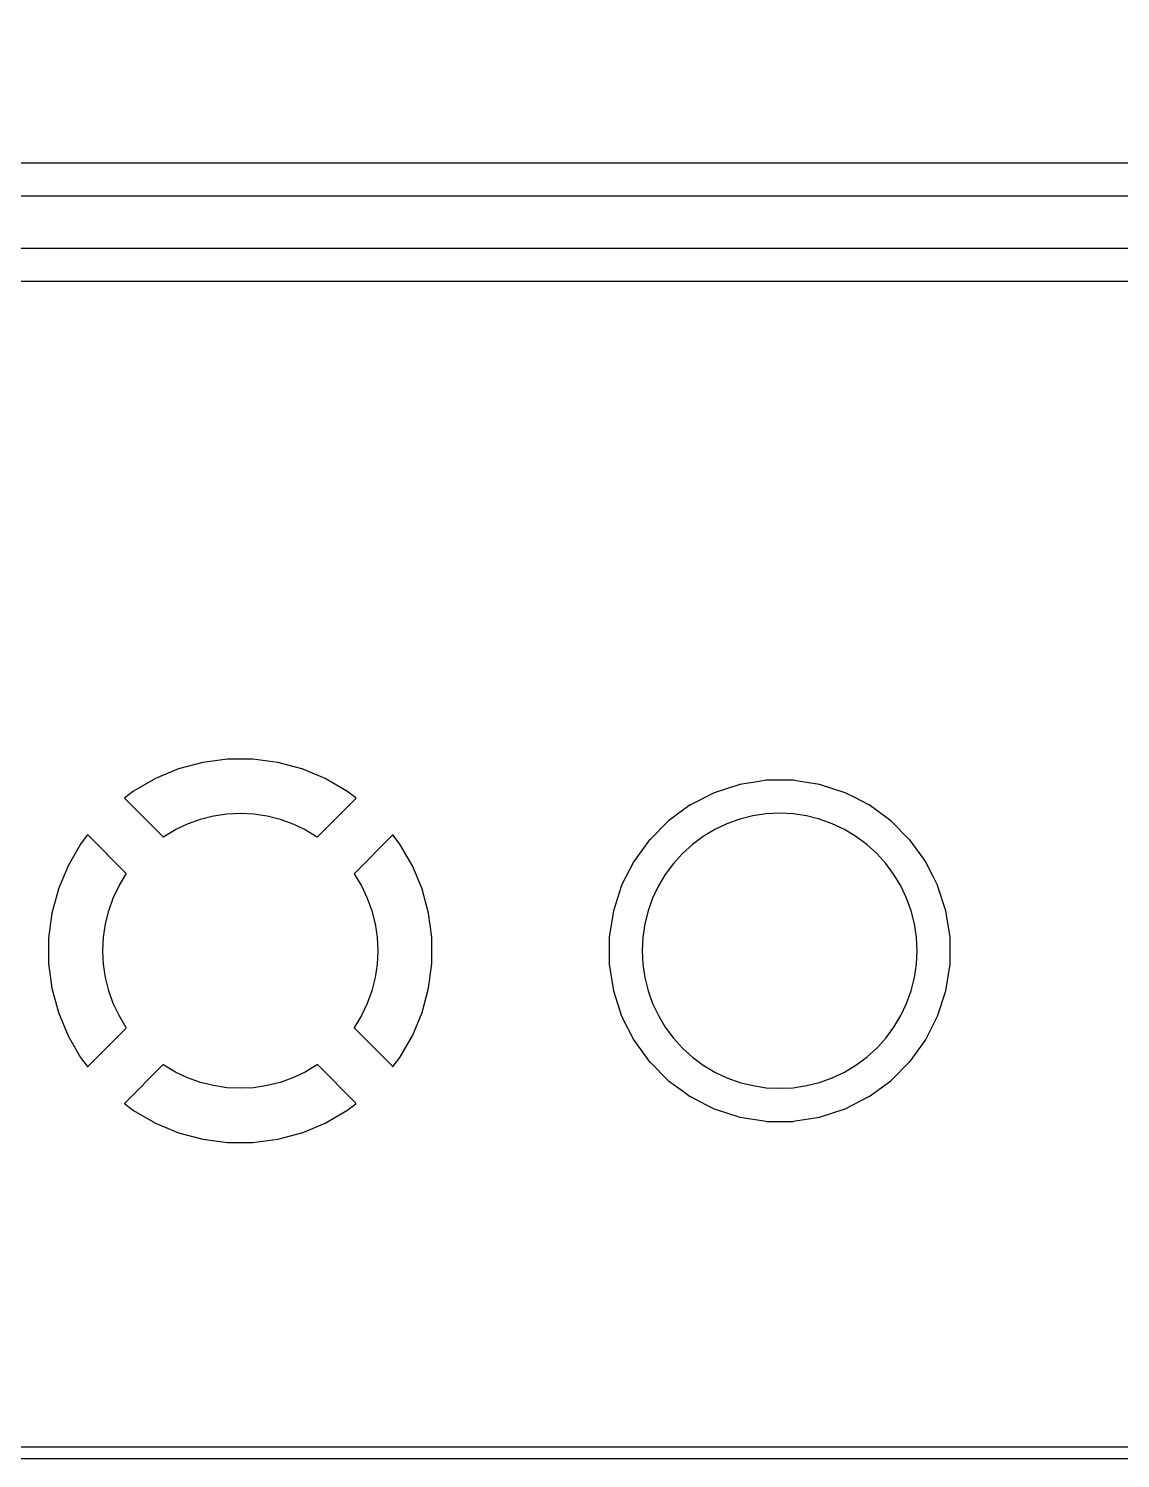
# Model space of a CAD drawing. Header units: metres. Extents: x 92.3 to 181.5, y -134.8 to -50.6.
# Drawn here: x 112.77 to 123.05, y -134.78 to -121.32 of the extents above; entities that cross this region are included whole.
import ezdxf

# ---------------------------------------------------------------- set-up
doc = ezdxf.new("R2010")
doc.units = ezdxf.units.M

msp = doc.modelspace()

# ---------------------------------------------------------------- linework, layer by layer
for points in [[(92.381, -50.8), (92.381, -134.55), (92.391, -134.6), (92.435, -134.65), (92.5, -134.669), (181.25, -134.669), (181.3, -134.659), (181.35, -134.615), (181.369, -134.55), (181.369, -50.8), (181.359, -50.75), (181.315, -50.7), (181.25, -50.681), (92.5, -50.681), (92.45, -50.691), (92.4, -50.735), (92.381, -50.8)], [(125.082, -122.584), (109.434, -122.584)], [(125.01, -122.895), (109.169, -122.895)], [(109.169, -123.385), (124.906, -123.385)], [(109.434, -123.696), (124.73, -123.696)], [(115.342, -128.287), (115.342, -128.287), (115.342, -128.287), (115.342, -128.287), (115.341, -128.287), (115.341, -128.287), (115.341, -128.287), (115.341, -128.287), (115.113, -128.226), (115.113, -128.226), (115.113, -128.226), (115.113, -128.226), (115.113, -128.226), (115.113, -128.226), (115.113, -128.226), (114.879, -128.195), (114.878, -128.195), (114.878, -128.195), (114.878, -128.195), (114.878, -128.195), (114.878, -128.195), (114.878, -128.195), (114.642, -128.195), (114.642, -128.195), (114.642, -128.195), (114.642, -128.195), (114.642, -128.195), (114.642, -128.195), (114.641, -128.195), (114.407, -128.226), (114.407, -128.226), (114.407, -128.226), (114.407, -128.226), (114.407, -128.226), (114.407, -128.226), (114.407, -128.226), (114.179, -128.287), (114.179, -128.287), (114.179, -128.287), (114.179, -128.287), (114.178, -128.287), (114.178, -128.287), (114.178, -128.287), (113.96, -128.378), (113.96, -128.378), (113.96, -128.378), (113.96, -128.378), (113.96, -128.378), (113.96, -128.378), (113.96, -128.378), (113.96, -128.378), (113.96, -128.378), (113.96, -128.378), (113.96, -128.378), (113.96, -128.378), (113.755, -128.496), (113.755, -128.496), (113.755, -128.496), (113.755, -128.496), (113.755, -128.496), (113.755, -128.496), (113.755, -128.496), (113.755, -128.496), (113.755, -128.496), (113.755, -128.496), (113.755, -128.496), (113.755, -128.496), (113.673, -128.559), (113.673, -128.559), (113.673, -128.559), (113.673, -128.559), (113.673, -128.559), (113.673, -128.559), (113.673, -128.559), (113.673, -128.559), (113.673, -128.559), (113.673, -128.559), (113.672, -128.559), (113.672, -128.559), (113.672, -128.56), (113.672, -128.56), (113.672, -128.56), (113.672, -128.56), (113.672, -128.56), (113.672, -128.56), (113.672, -128.56), (113.672, -128.56), (113.672, -128.56), (113.672, -128.56), (113.672, -128.56), (113.672, -128.561), (113.672, -128.561), (113.672, -128.561), (113.672, -128.561), (113.672, -128.561), (113.672, -128.561), (113.672, -128.561), (113.672, -128.561), (113.672, -128.561), (113.671, -128.561), (113.671, -128.561), (113.671, -128.562), (113.671, -128.562), (113.671, -128.562), (113.671, -128.562), (113.671, -128.562), (113.671, -128.562), (113.671, -128.562), (113.671, -128.562), (113.671, -128.562), (113.671, -128.562), (113.671, -128.563), (113.671, -128.563), (113.671, -128.563), (113.671, -128.563), (113.671, -128.563), (113.671, -128.563), (113.671, -128.563), (113.671, -128.563), (113.671, -128.563), (113.671, -128.563), (113.671, -128.563), (113.671, -128.564), (113.671, -128.564), (113.671, -128.564), (113.671, -128.564), (113.671, -128.564), (113.671, -128.564), (113.671, -128.564), (113.671, -128.564), (113.672, -128.564), (113.672, -128.564), (113.672, -128.565), (113.672, -128.565), (113.672, -128.565), (113.672, -128.565), (113.672, -128.565), (113.672, -128.565), (113.672, -128.565), (113.672, -128.565), (113.672, -128.565), (113.672, -128.565), (113.672, -128.565), (113.672, -128.565), (113.672, -128.565), (113.672, -128.566), (113.672, -128.566), (113.672, -128.566), (113.672, -128.566), (113.672, -128.566), (113.672, -128.566), (113.673, -128.566), (113.673, -128.566), (113.673, -128.566), (114.031, -128.925), (114.031, -128.925), (114.031, -128.925), (114.031, -128.925), (114.032, -128.925), (114.032, -128.925), (114.032, -128.925), (114.032, -128.925), (114.032, -128.925), (114.032, -128.925), (114.032, -128.925), (114.032, -128.925), (114.032, -128.926), (114.032, -128.926), (114.032, -128.926), (114.033, -128.926), (114.033, -128.926), (114.033, -128.926), (114.033, -128.926), (114.033, -128.926), (114.033, -128.926), (114.033, -128.926), (114.033, -128.926), (114.033, -128.926), (114.033, -128.926), (114.033, -128.926), (114.033, -128.926), (114.034, -128.926), (114.034, -128.926), (114.034, -128.926), (114.034, -128.926), (114.034, -128.926), (114.034, -128.926), (114.034, -128.926), (114.034, -128.926), (114.034, -128.926), (114.034, -128.926), (114.035, -128.926), (114.035, -128.926), (114.035, -128.926), (114.035, -128.926), (114.035, -128.926), (114.035, -128.926), (114.035, -128.926), (114.035, -128.926), (114.035, -128.926), (114.035, -128.926), (114.036, -128.926), (114.036, -128.926), (114.036, -128.926), (114.036, -128.926), (114.036, -128.926), (114.036, -128.926), (114.036, -128.926), (114.036, -128.926), (114.036, -128.926), (114.036, -128.926), (114.037, -128.926), (114.037, -128.926), (114.037, -128.926), (114.037, -128.926), (114.037, -128.926), (114.037, -128.926), (114.037, -128.926), (114.037, -128.926), (114.037, -128.926), (114.037, -128.926), (114.037, -128.925), (114.038, -128.925), (114.038, -128.925), (114.038, -128.925), (114.038, -128.925), (114.041, -128.923), (114.15, -128.858), (114.264, -128.804), (114.384, -128.761), (114.507, -128.73), (114.633, -128.711), (114.76, -128.705), (114.887, -128.711), (115.013, -128.73), (115.136, -128.761), (115.256, -128.804), (115.37, -128.858), (115.479, -128.923), (115.482, -128.925), (115.482, -128.925), (115.482, -128.925), (115.482, -128.925), (115.483, -128.926), (115.483, -128.926), (115.483, -128.926), (115.483, -128.926), (115.483, -128.926), (115.483, -128.926), (115.483, -128.926), (115.483, -128.926), (115.483, -128.926), (115.483, -128.926), (115.483, -128.926), (115.483, -128.926), (115.484, -128.926), (115.484, -128.926), (115.484, -128.926), (115.484, -128.926), (115.484, -128.926), (115.484, -128.926), (115.484, -128.926), (115.484, -128.926), (115.484, -128.926), (115.484, -128.926), (115.484, -128.926), (115.485, -128.926), (115.485, -128.926), (115.485, -128.926), (115.485, -128.926), (115.485, -128.926), (115.485, -128.926), (115.485, -128.926), (115.485, -128.926), (115.485, -128.926), (115.485, -128.926), (115.486, -128.926), (115.486, -128.926), (115.486, -128.926), (115.486, -128.926), (115.486, -128.926), (115.486, -128.926), (115.486, -128.926), (115.486, -128.926), (115.486, -128.926), (115.486, -128.926), (115.486, -128.926), (115.487, -128.926), (115.487, -128.926), (115.487, -128.926), (115.487, -128.926), (115.487, -128.926), (115.487, -128.926), (115.487, -128.926), (115.487, -128.926), (115.487, -128.926), (115.487, -128.926), (115.487, -128.926), (115.488, -128.926), (115.488, -128.926), (115.488, -128.926), (115.488, -128.926), (115.488, -128.925), (115.488, -128.925), (115.488, -128.925), (115.488, -128.925), (115.488, -128.925), (115.488, -128.925), (115.488, -128.925), (115.488, -128.925), (115.488, -128.925), (115.489, -128.925), (115.489, -128.925), (115.489, -128.925), (115.847, -128.566), (115.847, -128.566), (115.847, -128.566), (115.847, -128.566), (115.848, -128.566), (115.848, -128.566), (115.848, -128.566), (115.848, -128.566), (115.848, -128.566), (115.848, -128.566), (115.848, -128.565), (115.848, -128.565), (115.848, -128.565), (115.848, -128.565), (115.848, -128.565), (115.848, -128.565), (115.848, -128.565), (115.848, -128.565), (115.848, -128.565), (115.848, -128.565), (115.848, -128.565), (115.848, -128.565), (115.848, -128.564), (115.848, -128.564), (115.848, -128.564), (115.849, -128.564), (115.849, -128.564), (115.849, -128.564), (115.849, -128.564), (115.849, -128.564), (115.849, -128.564), (115.849, -128.564), (115.849, -128.564), (115.849, -128.563), (115.849, -128.563), (115.849, -128.563), (115.849, -128.563), (115.849, -128.563), (115.849, -128.563), (115.849, -128.563), (115.849, -128.563), (115.849, -128.563), (115.849, -128.563), (115.849, -128.562), (115.849, -128.562), (115.849, -128.562), (115.849, -128.562), (115.849, -128.562), (115.849, -128.562), (115.849, -128.562), (115.849, -128.562), (115.849, -128.562), (115.849, -128.562), (115.849, -128.561), (115.849, -128.561), (115.848, -128.561), (115.848, -128.561), (115.848, -128.561), (115.848, -128.561), (115.848, -128.561), (115.848, -128.561), (115.848, -128.561), (115.848, -128.561), (115.848, -128.56), (115.848, -128.56), (115.848, -128.56), (115.848, -128.56), (115.848, -128.56), (115.848, -128.56), (115.848, -128.56), (115.848, -128.56), (115.848, -128.56), (115.848, -128.56), (115.848, -128.56), (115.848, -128.56), (115.847, -128.559), (115.847, -128.559), (115.847, -128.559), (115.847, -128.559), (115.847, -128.559), (115.847, -128.559), (115.847, -128.559), (115.847, -128.559), (115.847, -128.559), (115.847, -128.559), (115.847, -128.559), (115.847, -128.559), (115.765, -128.496), (115.765, -128.496), (115.765, -128.496), (115.765, -128.496), (115.765, -128.496), (115.765, -128.496), (115.765, -128.496), (115.765, -128.496), (115.56, -128.378), (115.56, -128.378), (115.56, -128.378), (115.56, -128.378), (115.56, -128.378), (115.56, -128.378), (115.56, -128.378), (115.56, -128.378), (115.56, -128.378), (115.56, -128.378), (115.56, -128.378), (115.56, -128.378), (115.342, -128.287)], [(118.235, -129.873), (118.235, -129.873), (118.235, -129.873), (118.234, -129.874), (118.234, -129.874), (118.234, -129.874), (118.234, -129.874), (118.234, -129.874), (118.234, -129.874), (118.234, -129.874), (118.234, -130.126), (118.234, -130.126), (118.234, -130.126), (118.234, -130.126), (118.234, -130.126), (118.234, -130.126), (118.234, -130.126), (118.235, -130.127), (118.235, -130.127), (118.235, -130.127), (118.274, -130.376), (118.274, -130.376), (118.274, -130.376), (118.274, -130.376), (118.274, -130.376), (118.274, -130.376), (118.274, -130.376), (118.274, -130.376), (118.274, -130.376), (118.274, -130.376), (118.352, -130.616), (118.352, -130.616), (118.352, -130.616), (118.352, -130.616), (118.352, -130.616), (118.352, -130.616), (118.352, -130.616), (118.352, -130.616), (118.352, -130.617), (118.352, -130.617), (118.467, -130.841), (118.467, -130.841), (118.467, -130.841), (118.467, -130.841), (118.467, -130.841), (118.467, -130.841), (118.467, -130.842), (118.467, -130.842), (118.467, -130.842), (118.467, -130.842), (118.615, -131.046), (118.615, -131.046), (118.615, -131.046), (118.615, -131.046), (118.615, -131.046), (118.615, -131.046), (118.615, -131.046), (118.615, -131.046), (118.615, -131.046), (118.616, -131.046), (118.616, -131.046), (118.616, -131.046), (118.794, -131.224), (118.794, -131.224), (118.794, -131.224), (118.794, -131.225), (118.794, -131.225), (118.794, -131.225), (118.794, -131.225), (118.794, -131.225), (118.794, -131.225), (118.794, -131.225), (118.794, -131.225), (118.794, -131.225), (118.934, -131.326), (118.998, -131.373), (118.998, -131.373), (118.998, -131.373), (118.998, -131.373), (118.999, -131.373), (118.999, -131.373), (118.999, -131.373), (118.999, -131.373), (118.999, -131.373), (118.999, -131.373), (119.142, -131.446), (119.223, -131.488), (119.223, -131.488), (119.224, -131.488), (119.224, -131.488), (119.224, -131.488), (119.224, -131.488), (119.224, -131.488), (119.224, -131.488), (119.224, -131.488), (119.464, -131.566), (119.464, -131.566), (119.464, -131.566), (119.464, -131.566), (119.464, -131.566), (119.464, -131.566), (119.464, -131.566), (119.464, -131.566), (119.464, -131.566), (119.464, -131.566), (119.713, -131.605), (119.713, -131.605), (119.713, -131.605), (119.714, -131.606), (119.714, -131.606), (119.714, -131.606), (119.714, -131.606), (119.714, -131.606), (119.714, -131.606), (119.714, -131.606), (119.966, -131.606), (119.966, -131.606), (119.966, -131.606), (119.966, -131.606), (119.966, -131.606), (119.966, -131.606), (119.966, -131.606), (119.967, -131.605), (119.967, -131.605), (119.967, -131.605), (120.216, -131.566), (120.216, -131.566), (120.216, -131.566), (120.216, -131.566), (120.216, -131.566), (120.216, -131.566), (120.216, -131.566), (120.216, -131.566), (120.216, -131.566), (120.216, -131.566), (120.456, -131.488), (120.456, -131.488), (120.456, -131.488), (120.456, -131.488), (120.456, -131.488), (120.456, -131.488), (120.456, -131.488), (120.456, -131.488), (120.457, -131.488), (120.457, -131.488), (120.681, -131.373), (120.681, -131.373), (120.681, -131.373), (120.681, -131.373), (120.681, -131.373), (120.681, -131.373), (120.682, -131.373), (120.682, -131.373), (120.682, -131.373), (120.682, -131.373), (120.886, -131.225), (120.886, -131.225), (120.886, -131.225), (120.886, -131.225), (120.886, -131.225), (120.886, -131.225), (120.886, -131.225), (120.886, -131.224), (120.886, -131.224), (120.886, -131.224), (121.064, -131.046), (121.064, -131.046), (121.064, -131.046), (121.065, -131.046), (121.065, -131.046), (121.065, -131.046), (121.065, -131.046), (121.065, -131.046), (121.065, -131.046), (121.065, -131.046), (121.213, -130.842), (121.213, -130.842), (121.213, -130.842), (121.213, -130.842), (121.213, -130.841), (121.213, -130.841), (121.213, -130.841), (121.213, -130.841), (121.213, -130.841), (121.213, -130.841), (121.328, -130.617), (121.328, -130.617), (121.328, -130.616), (121.328, -130.616), (121.328, -130.616), (121.328, -130.616), (121.328, -130.616), (121.328, -130.616), (121.328, -130.616), (121.328, -130.616), (121.406, -130.376), (121.406, -130.376), (121.406, -130.376), (121.406, -130.376), (121.406, -130.376), (121.406, -130.376), (121.406, -130.376), (121.406, -130.376), (121.406, -130.376), (121.406, -130.376), (121.445, -130.127), (121.445, -130.127), (121.445, -130.127), (121.445, -130.126), (121.445, -130.126), (121.445, -130.126), (121.445, -130.126), (121.445, -130.126), (121.445, -130.126), (121.445, -130.126), (121.445, -129.874), (121.445, -129.874), (121.445, -129.874), (121.445, -129.874), (121.445, -129.874), (121.445, -129.874), (121.445, -129.874), (121.445, -129.873), (121.445, -129.873), (121.445, -129.873), (121.406, -129.624), (121.406, -129.624), (121.406, -129.624), (121.406, -129.624), (121.406, -129.624), (121.406, -129.624), (121.406, -129.624), (121.406, -129.624), (121.406, -129.624), (121.406, -129.624), (121.328, -129.384), (121.328, -129.384), (121.328, -129.384), (121.328, -129.384), (121.328, -129.384), (121.328, -129.384), (121.328, -129.384), (121.328, -129.383), (121.328, -129.383), (121.286, -129.302), (121.213, -129.159), (121.213, -129.159), (121.213, -129.159), (121.213, -129.159), (121.213, -129.159), (121.213, -129.159), (121.213, -129.158), (121.213, -129.158), (121.213, -129.158), (121.213, -129.158), (121.194, -129.132), (121.065, -128.954), (121.065, -128.954), (121.065, -128.954), (121.065, -128.954), (121.065, -128.954), (121.065, -128.954), (121.065, -128.954), (121.065, -128.954), (121.065, -128.954), (121.064, -128.954), (121.064, -128.954), (121.064, -128.954), (120.886, -128.776), (120.886, -128.776), (120.886, -128.776), (120.886, -128.775), (120.886, -128.775), (120.886, -128.775), (120.886, -128.775), (120.886, -128.775), (120.886, -128.775), (120.886, -128.775), (120.886, -128.775), (120.886, -128.775), (120.682, -128.627), (120.682, -128.627), (120.682, -128.627), (120.682, -128.627), (120.682, -128.627), (120.681, -128.627), (120.681, -128.627), (120.681, -128.627), (120.681, -128.627), (120.681, -128.627), (120.681, -128.627), (120.547, -128.558), (120.457, -128.512), (120.457, -128.512), (120.456, -128.512), (120.456, -128.512), (120.456, -128.512), (120.456, -128.512), (120.456, -128.512), (120.456, -128.512), (120.456, -128.512), (120.456, -128.512), (120.216, -128.434), (120.216, -128.434), (120.216, -128.434), (120.216, -128.434), (120.216, -128.434), (120.216, -128.434), (120.216, -128.434), (120.216, -128.434), (120.216, -128.434), (120.216, -128.434), (120.034, -128.405), (119.967, -128.395), (119.967, -128.395), (119.967, -128.395), (119.966, -128.395), (119.966, -128.395), (119.966, -128.395), (119.966, -128.395), (119.966, -128.395), (119.966, -128.395), (119.966, -128.395), (119.714, -128.395), (119.714, -128.395), (119.714, -128.395), (119.714, -128.395), (119.714, -128.395), (119.714, -128.395), (119.714, -128.395), (119.713, -128.395), (119.713, -128.395), (119.713, -128.395), (119.646, -128.405), (119.464, -128.434), (119.464, -128.434), (119.464, -128.434), (119.464, -128.434), (119.464, -128.434), (119.464, -128.434), (119.464, -128.434), (119.464, -128.434), (119.464, -128.434), (119.464, -128.434), (119.224, -128.512), (119.224, -128.512), (119.224, -128.512), (119.224, -128.512), (119.224, -128.512), (119.224, -128.512), (119.224, -128.512), (119.224, -128.512), (119.223, -128.512), (119.223, -128.512), (118.999, -128.627), (118.999, -128.627), (118.999, -128.627), (118.999, -128.627), (118.999, -128.627), (118.999, -128.627), (118.998, -128.627), (118.998, -128.627), (118.998, -128.627), (118.998, -128.627), (118.794, -128.775), (118.794, -128.775), (118.794, -128.775), (118.794, -128.775), (118.794, -128.775), (118.794, -128.775), (118.794, -128.775), (118.794, -128.775), (118.794, -128.775), (118.794, -128.776), (118.794, -128.776), (118.794, -128.776), (118.616, -128.954), (118.616, -128.954), (118.616, -128.954), (118.615, -128.954), (118.615, -128.954), (118.615, -128.954), (118.615, -128.954), (118.615, -128.954), (118.615, -128.954), (118.615, -128.954), (118.615, -128.954), (118.615, -128.954), (118.467, -129.158), (118.467, -129.158), (118.467, -129.158), (118.467, -129.158), (118.467, -129.159), (118.467, -129.159), (118.467, -129.159), (118.467, -129.159), (118.467, -129.159), (118.467, -129.159), (118.352, -129.383), (118.352, -129.383), (118.352, -129.384), (118.352, -129.384), (118.352, -129.384), (118.352, -129.384), (118.352, -129.384), (118.352, -129.384), (118.352, -129.384), (118.352, -129.384), (118.274, -129.624), (118.274, -129.624), (118.274, -129.624), (118.274, -129.624), (118.274, -129.624), (118.274, -129.624), (118.274, -129.624), (118.274, -129.624), (118.274, -129.624), (118.274, -129.624), (118.235, -129.873), (118.235, -129.873)], [(118.601, -130.376), (118.644, -130.496), (118.698, -130.61), (118.763, -130.719), (118.839, -130.822), (118.924, -130.916), (119.018, -131.001), (119.121, -131.077), (119.23, -131.142), (119.344, -131.196), (119.464, -131.239), (119.587, -131.27), (119.713, -131.289), (119.84, -131.295), (119.967, -131.289), (120.093, -131.27), (120.216, -131.239), (120.336, -131.196), (120.45, -131.142), (120.559, -131.077), (120.662, -131.001), (120.756, -130.916), (120.841, -130.822), (120.917, -130.719), (120.982, -130.61), (121.036, -130.496), (121.079, -130.376), (121.11, -130.253), (121.129, -130.127), (121.135, -130), (121.129, -129.873), (121.11, -129.747), (121.079, -129.624), (121.036, -129.504), (120.982, -129.39), (120.917, -129.281), (120.841, -129.178), (120.756, -129.084), (120.662, -128.999), (120.559, -128.923), (120.45, -128.858), (120.336, -128.804), (120.216, -128.761), (120.093, -128.73), (119.967, -128.711), (119.84, -128.705), (119.713, -128.711), (119.587, -128.73), (119.464, -128.761), (119.344, -128.804), (119.23, -128.858), (119.121, -128.923), (119.018, -128.999), (118.924, -129.084), (118.839, -129.178), (118.763, -129.281), (118.698, -129.39), (118.644, -129.504), (118.601, -129.624), (118.57, -129.747), (118.551, -129.873), (118.545, -130), (118.551, -130.127), (118.57, -130.253), (118.601, -130.376)], [(112.955, -129.882), (112.955, -129.882), (112.955, -129.882), (112.955, -129.882), (112.955, -129.882), (112.955, -129.882), (112.955, -130.118), (112.955, -130.118), (112.955, -130.118), (112.955, -130.118), (112.955, -130.118), (112.955, -130.118), (112.955, -130.119), (112.986, -130.353), (112.986, -130.353), (112.986, -130.353), (112.986, -130.353), (112.986, -130.353), (112.986, -130.353), (112.986, -130.353), (113.047, -130.581), (113.047, -130.581), (113.047, -130.581), (113.047, -130.581), (113.047, -130.582), (113.047, -130.582), (113.047, -130.582), (113.138, -130.8), (113.138, -130.8), (113.138, -130.8), (113.138, -130.8), (113.138, -130.8), (113.138, -130.8), (113.138, -130.8), (113.138, -130.8), (113.138, -130.8), (113.138, -130.8), (113.138, -130.8), (113.138, -130.8), (113.256, -131.005), (113.256, -131.005), (113.256, -131.005), (113.256, -131.005), (113.256, -131.005), (113.256, -131.005), (113.256, -131.005), (113.256, -131.005), (113.256, -131.005), (113.319, -131.087), (113.319, -131.087), (113.319, -131.087), (113.319, -131.087), (113.319, -131.087), (113.319, -131.087), (113.319, -131.087), (113.319, -131.087), (113.319, -131.087), (113.319, -131.087), (113.319, -131.087), (113.319, -131.087), (113.32, -131.088), (113.32, -131.088), (113.32, -131.088), (113.32, -131.088), (113.32, -131.088), (113.32, -131.088), (113.32, -131.088), (113.32, -131.088), (113.32, -131.088), (113.32, -131.088), (113.32, -131.088), (113.32, -131.088), (113.321, -131.088), (113.321, -131.088), (113.321, -131.088), (113.321, -131.088), (113.321, -131.088), (113.321, -131.088), (113.321, -131.088), (113.321, -131.088), (113.321, -131.089), (113.321, -131.089), (113.322, -131.089), (113.322, -131.089), (113.322, -131.089), (113.322, -131.089), (113.322, -131.089), (113.322, -131.089), (113.322, -131.089), (113.322, -131.089), (113.322, -131.089), (113.322, -131.089), (113.323, -131.089), (113.323, -131.089), (113.323, -131.089), (113.323, -131.089), (113.323, -131.089), (113.323, -131.089), (113.323, -131.089), (113.323, -131.089), (113.323, -131.089), (113.323, -131.089), (113.324, -131.089), (113.324, -131.089), (113.324, -131.089), (113.324, -131.089), (113.324, -131.089), (113.324, -131.089), (113.324, -131.089), (113.324, -131.089), (113.324, -131.088), (113.324, -131.088), (113.324, -131.088), (113.325, -131.088), (113.325, -131.088), (113.325, -131.088), (113.325, -131.088), (113.325, -131.088), (113.325, -131.088), (113.325, -131.088), (113.325, -131.088), (113.325, -131.088), (113.325, -131.088), (113.325, -131.088), (113.325, -131.088), (113.326, -131.088), (113.326, -131.088), (113.326, -131.088), (113.326, -131.088), (113.326, -131.088), (113.326, -131.088), (113.326, -131.087), (113.326, -131.087), (113.326, -131.087), (113.326, -131.087), (113.685, -130.729), (113.685, -130.729), (113.685, -130.729), (113.685, -130.729), (113.685, -130.728), (113.685, -130.728), (113.685, -130.728), (113.685, -130.728), (113.685, -130.728), (113.685, -130.728), (113.685, -130.728), (113.685, -130.728), (113.686, -130.728), (113.686, -130.728), (113.686, -130.728), (113.686, -130.727), (113.686, -130.727), (113.686, -130.727), (113.686, -130.727), (113.686, -130.727), (113.686, -130.727), (113.686, -130.727), (113.686, -130.727), (113.686, -130.727), (113.686, -130.727), (113.686, -130.727), (113.686, -130.727), (113.686, -130.726), (113.686, -130.726), (113.686, -130.726), (113.686, -130.726), (113.686, -130.726), (113.686, -130.726), (113.686, -130.726), (113.686, -130.726), (113.686, -130.726), (113.686, -130.726), (113.686, -130.725), (113.686, -130.725), (113.686, -130.725), (113.686, -130.725), (113.686, -130.725), (113.686, -130.725), (113.686, -130.725), (113.686, -130.725), (113.686, -130.725), (113.686, -130.725), (113.686, -130.724), (113.686, -130.724), (113.686, -130.724), (113.686, -130.724), (113.686, -130.724), (113.686, -130.724), (113.686, -130.724), (113.686, -130.724), (113.686, -130.724), (113.686, -130.724), (113.686, -130.723), (113.686, -130.723), (113.686, -130.723), (113.686, -130.723), (113.686, -130.723), (113.686, -130.723), (113.686, -130.723), (113.686, -130.723), (113.686, -130.723), (113.686, -130.723), (113.685, -130.723), (113.685, -130.722), (113.685, -130.722), (113.685, -130.722), (113.685, -130.722), (113.683, -130.719), (113.618, -130.61), (113.564, -130.496), (113.521, -130.376), (113.49, -130.253), (113.471, -130.127), (113.465, -130), (113.471, -129.873), (113.49, -129.747), (113.521, -129.624), (113.564, -129.504), (113.618, -129.39), (113.683, -129.281), (113.685, -129.278), (113.685, -129.278), (113.685, -129.278), (113.685, -129.278), (113.685, -129.277), (113.686, -129.277), (113.686, -129.277), (113.686, -129.277), (113.686, -129.277), (113.686, -129.277), (113.686, -129.277), (113.686, -129.277), (113.686, -129.277), (113.686, -129.277), (113.686, -129.277), (113.686, -129.276), (113.686, -129.276), (113.686, -129.276), (113.686, -129.276), (113.686, -129.276), (113.686, -129.276), (113.686, -129.276), (113.686, -129.276), (113.686, -129.276), (113.686, -129.276), (113.686, -129.275), (113.686, -129.275), (113.686, -129.275), (113.686, -129.275), (113.686, -129.275), (113.686, -129.275), (113.686, -129.275), (113.686, -129.275), (113.686, -129.275), (113.686, -129.275), (113.686, -129.274), (113.686, -129.274), (113.686, -129.274), (113.686, -129.274), (113.686, -129.274), (113.686, -129.274), (113.686, -129.274), (113.686, -129.274), (113.686, -129.274), (113.686, -129.274), (113.686, -129.273), (113.686, -129.273), (113.686, -129.273), (113.686, -129.273), (113.686, -129.273), (113.686, -129.273), (113.686, -129.273), (113.686, -129.273), (113.686, -129.273), (113.686, -129.273), (113.686, -129.273), (113.686, -129.273), (113.686, -129.272), (113.686, -129.272), (113.686, -129.272), (113.685, -129.272), (113.685, -129.272), (113.685, -129.272), (113.685, -129.272), (113.685, -129.272), (113.685, -129.272), (113.685, -129.272), (113.685, -129.272), (113.685, -129.271), (113.685, -129.271), (113.685, -129.271), (113.685, -129.271), (113.326, -128.913), (113.326, -128.913), (113.326, -128.913), (113.326, -128.912), (113.326, -128.912), (113.326, -128.912), (113.326, -128.912), (113.326, -128.912), (113.326, -128.912), (113.325, -128.912), (113.325, -128.912), (113.325, -128.912), (113.325, -128.912), (113.325, -128.912), (113.325, -128.912), (113.325, -128.912), (113.325, -128.912), (113.325, -128.912), (113.325, -128.912), (113.325, -128.912), (113.325, -128.912), (113.325, -128.912), (113.324, -128.912), (113.324, -128.912), (113.324, -128.911), (113.324, -128.911), (113.324, -128.911), (113.324, -128.911), (113.324, -128.911), (113.324, -128.911), (113.324, -128.911), (113.324, -128.911), (113.323, -128.911), (113.323, -128.911), (113.323, -128.911), (113.323, -128.911), (113.323, -128.911), (113.323, -128.911), (113.323, -128.911), (113.323, -128.911), (113.323, -128.911), (113.323, -128.911), (113.323, -128.911), (113.322, -128.911), (113.322, -128.911), (113.322, -128.911), (113.322, -128.911), (113.322, -128.911), (113.322, -128.911), (113.322, -128.911), (113.322, -128.911), (113.322, -128.911), (113.322, -128.911), (113.321, -128.911), (113.321, -128.911), (113.321, -128.912), (113.321, -128.912), (113.321, -128.912), (113.321, -128.912), (113.321, -128.912), (113.321, -128.912), (113.321, -128.912), (113.321, -128.912), (113.321, -128.912), (113.32, -128.912), (113.32, -128.912), (113.32, -128.912), (113.32, -128.912), (113.32, -128.912), (113.32, -128.912), (113.32, -128.912), (113.32, -128.912), (113.32, -128.912), (113.32, -128.912), (113.32, -128.912), (113.319, -128.912), (113.319, -128.912), (113.319, -128.913), (113.319, -128.913), (113.319, -128.913), (113.319, -128.913), (113.319, -128.913), (113.319, -128.913), (113.319, -128.913), (113.319, -128.913), (113.319, -128.913), (113.319, -128.913), (113.256, -128.995), (113.256, -128.995), (113.256, -128.995), (113.256, -128.995), (113.256, -128.995), (113.256, -128.995), (113.256, -128.995), (113.256, -128.995), (113.256, -128.995), (113.256, -128.995), (113.256, -128.995), (113.256, -128.995), (113.138, -129.2), (113.138, -129.2), (113.138, -129.2), (113.138, -129.2), (113.138, -129.2), (113.138, -129.2), (113.138, -129.2), (113.138, -129.2), (113.138, -129.2), (113.138, -129.2), (113.138, -129.2), (113.138, -129.2), (113.047, -129.418), (113.047, -129.418), (113.047, -129.418), (113.047, -129.419), (113.047, -129.419), (113.047, -129.419), (113.047, -129.419), (112.986, -129.647), (112.986, -129.647), (112.986, -129.647), (112.986, -129.647), (112.986, -129.647), (112.986, -129.647), (112.986, -129.647), (112.955, -129.881), (112.955, -129.882)], [(115.835, -130.722), (115.835, -130.722), (115.835, -130.722), (115.835, -130.723), (115.834, -130.723), (115.834, -130.723), (115.834, -130.723), (115.834, -130.723), (115.834, -130.723), (115.834, -130.723), (115.834, -130.723), (115.834, -130.723), (115.834, -130.723), (115.834, -130.723), (115.834, -130.724), (115.834, -130.724), (115.834, -130.724), (115.834, -130.724), (115.834, -130.724), (115.834, -130.724), (115.834, -130.724), (115.834, -130.724), (115.834, -130.724), (115.834, -130.724), (115.834, -130.725), (115.834, -130.725), (115.834, -130.725), (115.834, -130.725), (115.834, -130.725), (115.834, -130.725), (115.834, -130.725), (115.834, -130.725), (115.834, -130.725), (115.834, -130.725), (115.834, -130.726), (115.834, -130.726), (115.834, -130.726), (115.834, -130.726), (115.834, -130.726), (115.834, -130.726), (115.834, -130.726), (115.834, -130.726), (115.834, -130.726), (115.834, -130.726), (115.834, -130.727), (115.834, -130.727), (115.834, -130.727), (115.834, -130.727), (115.834, -130.727), (115.834, -130.727), (115.834, -130.727), (115.834, -130.727), (115.834, -130.727), (115.834, -130.727), (115.834, -130.727), (115.834, -130.727), (115.834, -130.728), (115.834, -130.728), (115.834, -130.728), (115.835, -130.728), (115.835, -130.728), (115.835, -130.728), (115.835, -130.728), (115.835, -130.728), (115.835, -130.728), (115.835, -130.728), (115.835, -130.728), (115.835, -130.729), (115.835, -130.729), (115.835, -130.729), (115.835, -130.729), (116.194, -131.087), (116.194, -131.087), (116.194, -131.087), (116.194, -131.088), (116.194, -131.088), (116.194, -131.088), (116.194, -131.088), (116.194, -131.088), (116.194, -131.088), (116.194, -131.088), (116.194, -131.088), (116.195, -131.088), (116.195, -131.088), (116.195, -131.088), (116.195, -131.088), (116.195, -131.088), (116.195, -131.088), (116.195, -131.088), (116.195, -131.088), (116.195, -131.088), (116.195, -131.088), (116.195, -131.088), (116.196, -131.088), (116.196, -131.088), (116.196, -131.089), (116.196, -131.089), (116.196, -131.089), (116.196, -131.089), (116.196, -131.089), (116.196, -131.089), (116.196, -131.089), (116.196, -131.089), (116.197, -131.089), (116.197, -131.089), (116.197, -131.089), (116.197, -131.089), (116.197, -131.089), (116.197, -131.089), (116.197, -131.089), (116.197, -131.089), (116.197, -131.089), (116.197, -131.089), (116.197, -131.089), (116.198, -131.089), (116.198, -131.089), (116.198, -131.089), (116.198, -131.089), (116.198, -131.089), (116.198, -131.089), (116.198, -131.089), (116.198, -131.089), (116.198, -131.089), (116.198, -131.089), (116.199, -131.089), (116.199, -131.089), (116.199, -131.088), (116.199, -131.088), (116.199, -131.088), (116.199, -131.088), (116.199, -131.088), (116.199, -131.088), (116.199, -131.088), (116.199, -131.088), (116.199, -131.088), (116.2, -131.088), (116.2, -131.088), (116.2, -131.088), (116.2, -131.088), (116.2, -131.088), (116.2, -131.088), (116.2, -131.088), (116.2, -131.088), (116.2, -131.088), (116.2, -131.088), (116.2, -131.088), (116.201, -131.088), (116.201, -131.088), (116.201, -131.087), (116.201, -131.087), (116.201, -131.087), (116.201, -131.087), (116.201, -131.087), (116.201, -131.087), (116.201, -131.087), (116.201, -131.087), (116.201, -131.087), (116.201, -131.087), (116.264, -131.005), (116.264, -131.005), (116.264, -131.005), (116.264, -131.005), (116.264, -131.005), (116.264, -131.005), (116.264, -131.005), (116.382, -130.8), (116.382, -130.8), (116.382, -130.8), (116.382, -130.8), (116.382, -130.8), (116.382, -130.8), (116.382, -130.8), (116.382, -130.8), (116.382, -130.8), (116.382, -130.8), (116.382, -130.8), (116.382, -130.8), (116.473, -130.582), (116.473, -130.582), (116.473, -130.582), (116.473, -130.581), (116.473, -130.581), (116.473, -130.581), (116.473, -130.581), (116.534, -130.353), (116.534, -130.353), (116.534, -130.353), (116.534, -130.353), (116.534, -130.353), (116.534, -130.353), (116.534, -130.353), (116.565, -130.119), (116.565, -130.119), (116.565, -130.118), (116.565, -130.118), (116.565, -130.118), (116.565, -130.118), (116.565, -130.118), (116.565, -130.118), (116.565, -130.118), (116.565, -130.118), (116.565, -129.882), (116.565, -129.882), (116.565, -129.882), (116.565, -129.882), (116.565, -129.882), (116.565, -129.882), (116.565, -129.881), (116.565, -129.881), (116.565, -129.881), (116.565, -129.881), (116.565, -129.881), (116.565, -129.881), (116.564, -129.873), (116.534, -129.647), (116.534, -129.647), (116.534, -129.647), (116.534, -129.647), (116.534, -129.647), (116.534, -129.647), (116.534, -129.647), (116.473, -129.419), (116.473, -129.419), (116.473, -129.419), (116.473, -129.419), (116.473, -129.418), (116.473, -129.418), (116.473, -129.418), (116.382, -129.2), (116.382, -129.2), (116.382, -129.2), (116.382, -129.2), (116.382, -129.2), (116.382, -129.2), (116.382, -129.2), (116.382, -129.2), (116.382, -129.2), (116.382, -129.2), (116.382, -129.2), (116.382, -129.2), (116.264, -128.995), (116.264, -128.995), (116.264, -128.995), (116.264, -128.995), (116.264, -128.995), (116.264, -128.995), (116.264, -128.995), (116.264, -128.995), (116.264, -128.995), (116.201, -128.913), (116.201, -128.913), (116.201, -128.913), (116.201, -128.913), (116.201, -128.913), (116.201, -128.913), (116.201, -128.913), (116.201, -128.913), (116.201, -128.913), (116.201, -128.913), (116.201, -128.913), (116.201, -128.913), (116.2, -128.912), (116.2, -128.912), (116.2, -128.912), (116.2, -128.912), (116.2, -128.912), (116.2, -128.912), (116.2, -128.912), (116.2, -128.912), (116.2, -128.912), (116.2, -128.912), (116.2, -128.912), (116.2, -128.912), (116.199, -128.912), (116.199, -128.912), (116.199, -128.912), (116.199, -128.912), (116.199, -128.912), (116.199, -128.912), (116.199, -128.912), (116.199, -128.912), (116.199, -128.911), (116.199, -128.911), (116.198, -128.911), (116.198, -128.911), (116.198, -128.911), (116.198, -128.911), (116.198, -128.911), (116.198, -128.911), (116.198, -128.911), (116.198, -128.911), (116.198, -128.911), (116.198, -128.911), (116.197, -128.911), (116.197, -128.911), (116.197, -128.911), (116.197, -128.911), (116.197, -128.911), (116.197, -128.911), (116.197, -128.911), (116.197, -128.911), (116.197, -128.911), (116.197, -128.911), (116.196, -128.911), (116.196, -128.911), (116.196, -128.911), (116.196, -128.911), (116.196, -128.911), (116.196, -128.911), (116.196, -128.911), (116.196, -128.911), (116.196, -128.912), (116.196, -128.912), (116.196, -128.912), (116.195, -128.912), (116.195, -128.912), (116.195, -128.912), (116.195, -128.912), (116.195, -128.912), (116.195, -128.912), (116.195, -128.912), (116.195, -128.912), (116.195, -128.912), (116.195, -128.912), (116.195, -128.912), (116.195, -128.912), (116.194, -128.912), (116.194, -128.912), (116.194, -128.912), (116.194, -128.912), (116.194, -128.912), (116.194, -128.912), (116.194, -128.913), (116.194, -128.913), (116.194, -128.913), (116.194, -128.913), (115.835, -129.271), (115.835, -129.271), (115.835, -129.271), (115.835, -129.271), (115.835, -129.272), (115.835, -129.272), (115.835, -129.272), (115.835, -129.272), (115.835, -129.272), (115.835, -129.272), (115.835, -129.272), (115.835, -129.272), (115.834, -129.272), (115.834, -129.272), (115.834, -129.272), (115.834, -129.273), (115.834, -129.273), (115.834, -129.273), (115.834, -129.273), (115.834, -129.273), (115.834, -129.273), (115.834, -129.273), (115.834, -129.273), (115.834, -129.273), (115.834, -129.273), (115.834, -129.273), (115.834, -129.273), (115.834, -129.274), (115.834, -129.274), (115.834, -129.274), (115.834, -129.274), (115.834, -129.274), (115.834, -129.274), (115.834, -129.274), (115.834, -129.274), (115.834, -129.274), (115.834, -129.274), (115.834, -129.275), (115.834, -129.275), (115.834, -129.275), (115.834, -129.275), (115.834, -129.275), (115.834, -129.275), (115.834, -129.275), (115.834, -129.275), (115.834, -129.275), (115.834, -129.275), (115.834, -129.276), (115.834, -129.276), (115.834, -129.276), (115.834, -129.276), (115.834, -129.276), (115.834, -129.276), (115.834, -129.276), (115.834, -129.276), (115.834, -129.276), (115.834, -129.276), (115.834, -129.277), (115.834, -129.277), (115.834, -129.277), (115.834, -129.277), (115.834, -129.277), (115.834, -129.277), (115.834, -129.277), (115.834, -129.277), (115.834, -129.277), (115.834, -129.277), (115.835, -129.277), (115.835, -129.278), (115.835, -129.278), (115.835, -129.278), (115.835, -129.278), (115.837, -129.281), (115.902, -129.39), (115.956, -129.504), (115.999, -129.624), (116.03, -129.747), (116.049, -129.873), (116.055, -130), (116.049, -130.127), (116.03, -130.253), (115.999, -130.376), (115.956, -130.496), (115.902, -130.61), (115.837, -130.719), (115.835, -130.722), (115.835, -130.722)], [(114.038, -131.075), (114.038, -131.075), (114.038, -131.075), (114.037, -131.075), (114.037, -131.074), (114.037, -131.074), (114.037, -131.074), (114.037, -131.074), (114.037, -131.074), (114.037, -131.074), (114.037, -131.074), (114.037, -131.074), (114.037, -131.074), (114.037, -131.074), (114.036, -131.074), (114.036, -131.074), (114.036, -131.074), (114.036, -131.074), (114.036, -131.074), (114.036, -131.074), (114.036, -131.074), (114.036, -131.074), (114.036, -131.074), (114.036, -131.074), (114.035, -131.074), (114.035, -131.074), (114.035, -131.074), (114.035, -131.074), (114.035, -131.074), (114.035, -131.074), (114.035, -131.074), (114.035, -131.074), (114.035, -131.074), (114.035, -131.074), (114.034, -131.074), (114.034, -131.074), (114.034, -131.074), (114.034, -131.074), (114.034, -131.074), (114.034, -131.074), (114.034, -131.074), (114.034, -131.074), (114.034, -131.074), (114.034, -131.074), (114.033, -131.074), (114.033, -131.074), (114.033, -131.074), (114.033, -131.074), (114.033, -131.074), (114.033, -131.074), (114.033, -131.074), (114.033, -131.074), (114.033, -131.074), (114.033, -131.074), (114.033, -131.074), (114.033, -131.074), (114.032, -131.074), (114.032, -131.074), (114.032, -131.074), (114.032, -131.075), (114.032, -131.075), (114.032, -131.075), (114.032, -131.075), (114.032, -131.075), (114.032, -131.075), (114.032, -131.075), (114.032, -131.075), (114.031, -131.075), (114.031, -131.075), (114.031, -131.075), (114.031, -131.075), (113.673, -131.434), (113.673, -131.434), (113.673, -131.434), (113.673, -131.434), (113.672, -131.434), (113.672, -131.434), (113.672, -131.434), (113.672, -131.434), (113.672, -131.434), (113.672, -131.434), (113.672, -131.435), (113.672, -131.435), (113.672, -131.435), (113.672, -131.435), (113.672, -131.435), (113.672, -131.435), (113.672, -131.435), (113.672, -131.435), (113.672, -131.435), (113.672, -131.435), (113.672, -131.435), (113.672, -131.435), (113.672, -131.436), (113.672, -131.436), (113.672, -131.436), (113.671, -131.436), (113.671, -131.436), (113.671, -131.436), (113.671, -131.436), (113.671, -131.436), (113.671, -131.436), (113.671, -131.436), (113.671, -131.436), (113.671, -131.437), (113.671, -131.437), (113.671, -131.437), (113.671, -131.437), (113.671, -131.437), (113.671, -131.437), (113.671, -131.437), (113.671, -131.437), (113.671, -131.437), (113.671, -131.437), (113.671, -131.438), (113.671, -131.438), (113.671, -131.438), (113.671, -131.438), (113.671, -131.438), (113.671, -131.438), (113.671, -131.438), (113.671, -131.438), (113.671, -131.438), (113.671, -131.438), (113.671, -131.439), (113.671, -131.439), (113.672, -131.439), (113.672, -131.439), (113.672, -131.439), (113.672, -131.439), (113.672, -131.439), (113.672, -131.439), (113.672, -131.439), (113.672, -131.439), (113.672, -131.44), (113.672, -131.44), (113.672, -131.44), (113.672, -131.44), (113.672, -131.44), (113.672, -131.44), (113.672, -131.44), (113.672, -131.44), (113.672, -131.44), (113.672, -131.44), (113.672, -131.44), (113.672, -131.44), (113.673, -131.441), (113.673, -131.441), (113.673, -131.441), (113.673, -131.441), (113.673, -131.441), (113.673, -131.441), (113.673, -131.441), (113.673, -131.441), (113.673, -131.441), (113.673, -131.441), (113.673, -131.441), (113.673, -131.441), (113.755, -131.504), (113.755, -131.504), (113.755, -131.504), (113.755, -131.504), (113.755, -131.504), (113.755, -131.504), (113.755, -131.504), (113.755, -131.504), (113.96, -131.622), (113.96, -131.622), (113.96, -131.622), (113.96, -131.622), (113.96, -131.622), (113.96, -131.622), (113.96, -131.622), (113.96, -131.622), (113.96, -131.622), (113.96, -131.622), (113.96, -131.622), (113.96, -131.622), (114.178, -131.713), (114.178, -131.713), (114.178, -131.713), (114.179, -131.713), (114.179, -131.713), (114.179, -131.713), (114.179, -131.713), (114.407, -131.774), (114.407, -131.774), (114.407, -131.774), (114.407, -131.774), (114.407, -131.774), (114.407, -131.774), (114.407, -131.774), (114.641, -131.805), (114.641, -131.805), (114.642, -131.805), (114.642, -131.805), (114.642, -131.805), (114.642, -131.805), (114.642, -131.805), (114.642, -131.805), (114.642, -131.805), (114.642, -131.805), (114.878, -131.805), (114.878, -131.805), (114.878, -131.805), (114.878, -131.805), (114.878, -131.805), (114.878, -131.805), (114.878, -131.805), (114.878, -131.805), (114.879, -131.805), (114.879, -131.805), (115.113, -131.774), (115.113, -131.774), (115.113, -131.774), (115.113, -131.774), (115.113, -131.774), (115.113, -131.774), (115.113, -131.774), (115.341, -131.713), (115.341, -131.713), (115.341, -131.713), (115.341, -131.713), (115.342, -131.713), (115.342, -131.713), (115.342, -131.713), (115.56, -131.622), (115.56, -131.622), (115.56, -131.622), (115.56, -131.622), (115.56, -131.622), (115.56, -131.622), (115.56, -131.622), (115.56, -131.622), (115.56, -131.622), (115.56, -131.622), (115.56, -131.622), (115.56, -131.622), (115.765, -131.504), (115.765, -131.504), (115.765, -131.504), (115.765, -131.504), (115.765, -131.504), (115.765, -131.504), (115.765, -131.504), (115.847, -131.441), (115.847, -131.441), (115.847, -131.441), (115.847, -131.441), (115.847, -131.441), (115.847, -131.441), (115.847, -131.441), (115.847, -131.441), (115.847, -131.441), (115.847, -131.441), (115.848, -131.441), (115.848, -131.441), (115.848, -131.44), (115.848, -131.44), (115.848, -131.44), (115.848, -131.44), (115.848, -131.44), (115.848, -131.44), (115.848, -131.44), (115.848, -131.44), (115.848, -131.44), (115.848, -131.44), (115.848, -131.44), (115.848, -131.439), (115.848, -131.439), (115.848, -131.439), (115.848, -131.439), (115.848, -131.439), (115.848, -131.439), (115.848, -131.439), (115.848, -131.439), (115.848, -131.439), (115.849, -131.439), (115.849, -131.439), (115.849, -131.438), (115.849, -131.438), (115.849, -131.438), (115.849, -131.438), (115.849, -131.438), (115.849, -131.438), (115.849, -131.438), (115.849, -131.438), (115.849, -131.438), (115.849, -131.438), (115.849, -131.437), (115.849, -131.437), (115.849, -131.437), (115.849, -131.437), (115.849, -131.437), (115.849, -131.437), (115.849, -131.437), (115.849, -131.437), (115.849, -131.437), (115.849, -131.437), (115.849, -131.437), (115.849, -131.436), (115.849, -131.436), (115.849, -131.436), (115.849, -131.436), (115.849, -131.436), (115.849, -131.436), (115.849, -131.436), (115.849, -131.436), (115.848, -131.436), (115.848, -131.436), (115.848, -131.435), (115.848, -131.435), (115.848, -131.435), (115.848, -131.435), (115.848, -131.435), (115.848, -131.435), (115.848, -131.435), (115.848, -131.435), (115.848, -131.435), (115.848, -131.435), (115.848, -131.435), (115.848, -131.434), (115.848, -131.434), (115.848, -131.434), (115.848, -131.434), (115.848, -131.434), (115.848, -131.434), (115.848, -131.434), (115.848, -131.434), (115.847, -131.434), (115.847, -131.434), (115.847, -131.434), (115.489, -131.075), (115.489, -131.075), (115.489, -131.075), (115.489, -131.075), (115.488, -131.075), (115.488, -131.075), (115.488, -131.075), (115.488, -131.075), (115.488, -131.075), (115.488, -131.075), (115.488, -131.075), (115.488, -131.075), (115.488, -131.074), (115.488, -131.074), (115.488, -131.074), (115.487, -131.074), (115.487, -131.074), (115.487, -131.074), (115.487, -131.074), (115.487, -131.074), (115.487, -131.074), (115.487, -131.074), (115.487, -131.074), (115.487, -131.074), (115.487, -131.074), (115.487, -131.074), (115.487, -131.074), (115.486, -131.074), (115.486, -131.074), (115.486, -131.074), (115.486, -131.074), (115.486, -131.074), (115.486, -131.074), (115.486, -131.074), (115.486, -131.074), (115.486, -131.074), (115.486, -131.074), (115.485, -131.074), (115.485, -131.074), (115.485, -131.074), (115.485, -131.074), (115.485, -131.074), (115.485, -131.074), (115.485, -131.074), (115.485, -131.074), (115.485, -131.074), (115.485, -131.074), (115.484, -131.074), (115.484, -131.074), (115.484, -131.074), (115.484, -131.074), (115.484, -131.074), (115.484, -131.074), (115.484, -131.074), (115.484, -131.074), (115.484, -131.074), (115.484, -131.074), (115.483, -131.074), (115.483, -131.074), (115.483, -131.074), (115.483, -131.074), (115.483, -131.074), (115.483, -131.074), (115.483, -131.074), (115.483, -131.074), (115.483, -131.074), (115.483, -131.074), (115.483, -131.075), (115.482, -131.075), (115.482, -131.075), (115.482, -131.075), (115.482, -131.075), (115.479, -131.077), (115.37, -131.142), (115.256, -131.196), (115.136, -131.239), (115.013, -131.27), (114.887, -131.289), (114.76, -131.295), (114.633, -131.289), (114.507, -131.27), (114.384, -131.239), (114.264, -131.196), (114.15, -131.142), (114.041, -131.077), (114.038, -131.075), (114.038, -131.075)], [(92.276, -134.779), (181.474, -134.779)]]:
    msp.add_lwpolyline(points)

doc.saveas('drawing.dxf')
